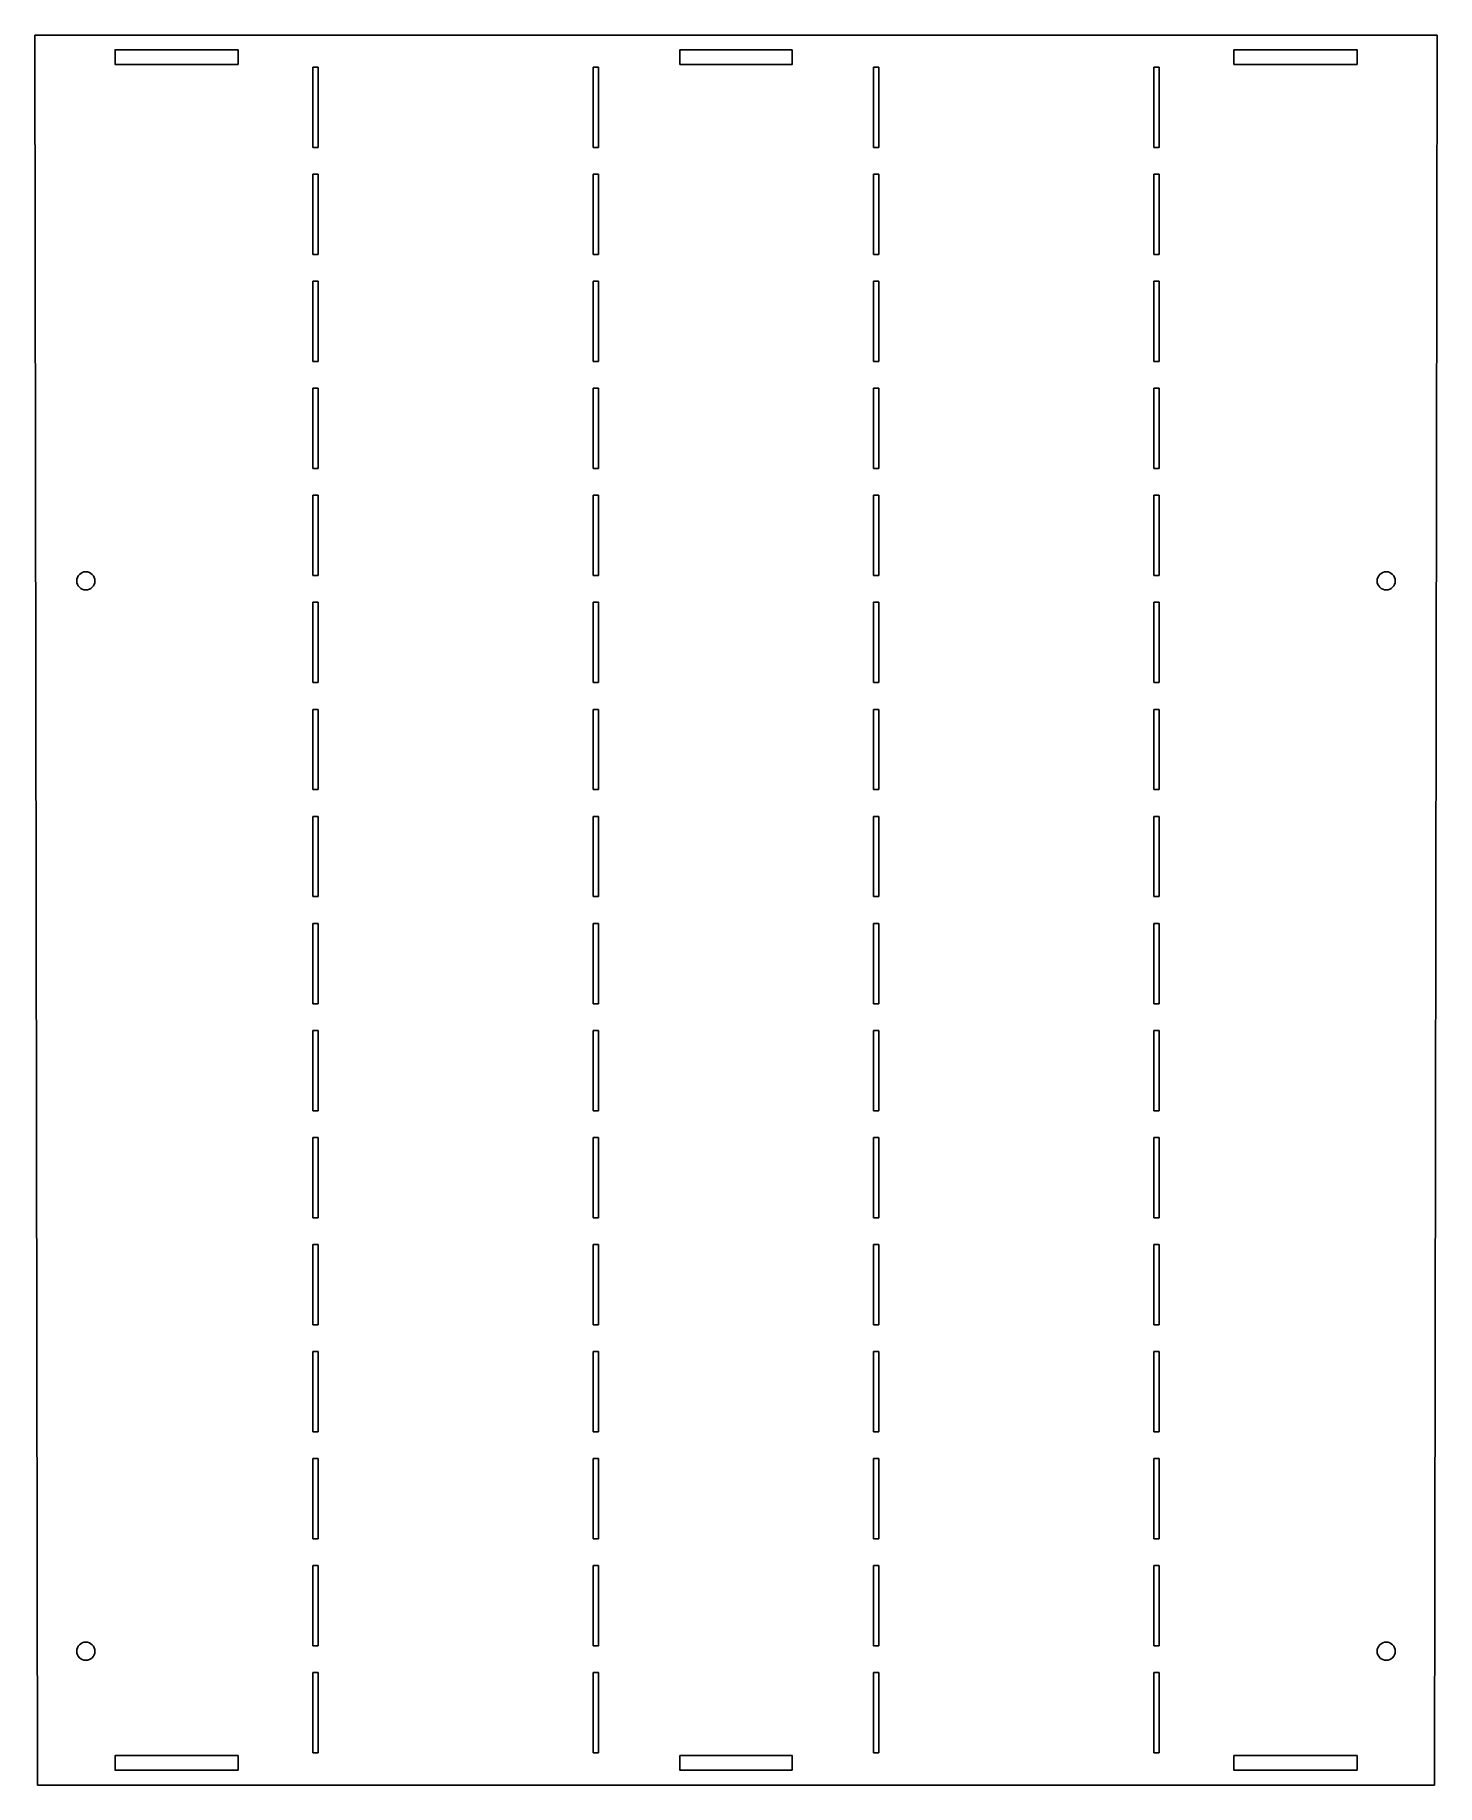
# Model space of a CAD drawing. Header units: millimetres. Extents: x -284 to -22, y 0 to 327.
import ezdxf

# ---------------------------------------------------------------- set-up
doc = ezdxf.new("R2010")
doc.units = ezdxf.units.MM

msp = doc.modelspace()

# ---------------------------------------------------------------- linework, layer by layer
for p, q in [((-231.54, 326.75), (-283.96, 326.75)), ((-283.96, 326.75), (-283.46, -0.25)), ((-179.13, 326.75), (-231.54, 326.75)), ((-126.71, 326.75), (-179.13, 326.75)), ((-74.3, 326.75), (-126.71, 326.75)), ((-21.88, 326.75), (-74.3, 326.75)), ((-21.88, 326.75), (-22.38, -0.25)), ((-232.04, 320.75), (-232.04, 305.75)), ((-231.04, 320.75), (-232.04, 320.75)), ((-231.04, 320.75), (-231.04, 305.75)), ((-179.63, 320.75), (-179.63, 305.75)), ((-178.63, 320.75), (-179.63, 320.75)), ((-178.63, 320.75), (-178.63, 305.75)), ((-127.21, 320.75), (-127.21, 305.75)), ((-126.21, 320.75), (-127.21, 320.75)), ((-126.21, 320.75), (-126.21, 305.75)), ((-74.8, 320.75), (-74.8, 305.75)), ((-73.8, 320.75), (-74.8, 320.75)), ((-73.8, 320.75), (-73.8, 305.75)), ((-231.04, 305.75), (-232.04, 305.75)), ((-178.63, 305.75), (-179.63, 305.75)), ((-126.21, 305.75), (-127.21, 305.75)), ((-73.8, 305.75), (-74.8, 305.75)), ((-232.04, 300.75), (-232.04, 285.75)), ((-231.04, 300.75), (-232.04, 300.75)), ((-231.04, 300.75), (-231.04, 285.75)), ((-179.63, 300.75), (-179.63, 285.75)), ((-178.63, 300.75), (-179.63, 300.75)), ((-178.63, 300.75), (-178.63, 285.75)), ((-127.21, 300.75), (-127.21, 285.75)), ((-126.21, 300.75), (-127.21, 300.75)), ((-126.21, 300.75), (-126.21, 285.75)), ((-74.8, 300.75), (-74.8, 285.75)), ((-73.8, 300.75), (-74.8, 300.75)), ((-73.8, 300.75), (-73.8, 285.75)), ((-231.04, 285.75), (-232.04, 285.75)), ((-178.63, 285.75), (-179.63, 285.75)), ((-126.21, 285.75), (-127.21, 285.75)), ((-73.8, 285.75), (-74.8, 285.75)), ((-232.04, 280.75), (-232.04, 265.75)), ((-231.04, 280.75), (-232.04, 280.75)), ((-231.04, 280.75), (-231.04, 265.75)), ((-179.63, 280.75), (-179.63, 265.75)), ((-178.63, 280.75), (-179.63, 280.75)), ((-178.63, 280.75), (-178.63, 265.75)), ((-127.21, 280.75), (-127.21, 265.75)), ((-126.21, 280.75), (-127.21, 280.75)), ((-126.21, 280.75), (-126.21, 265.75)), ((-74.8, 280.75), (-74.8, 265.75)), ((-73.8, 280.75), (-74.8, 280.75)), ((-73.8, 280.75), (-73.8, 265.75)), ((-232.04, 265.75), (-231.04, 265.75)), ((-179.63, 265.75), (-178.63, 265.75)), ((-127.21, 265.75), (-126.21, 265.75)), ((-74.8, 265.75), (-73.8, 265.75)), ((-232.04, 260.75), (-232.04, 245.75)), ((-231.04, 260.75), (-232.04, 260.75)), ((-231.04, 260.75), (-231.04, 245.75)), ((-179.63, 260.75), (-179.63, 245.75)), ((-178.63, 260.75), (-179.63, 260.75)), ((-178.63, 260.75), (-178.63, 245.75)), ((-127.21, 260.75), (-127.21, 245.75)), ((-126.21, 260.75), (-127.21, 260.75)), ((-126.21, 260.75), (-126.21, 245.75)), ((-74.8, 260.75), (-74.8, 245.75)), ((-73.8, 260.75), (-74.8, 260.75)), ((-73.8, 260.75), (-73.8, 245.75)), ((-231.04, 245.75), (-232.04, 245.75)), ((-178.63, 245.75), (-179.63, 245.75)), ((-126.21, 245.75), (-127.21, 245.75)), ((-73.8, 245.75), (-74.8, 245.75)), ((-232.04, 240.75), (-232.04, 225.75)), ((-231.04, 240.75), (-232.04, 240.75)), ((-231.04, 240.75), (-231.04, 225.75)), ((-179.63, 240.75), (-179.63, 225.75)), ((-178.63, 240.75), (-179.63, 240.75)), ((-178.63, 240.75), (-178.63, 225.75)), ((-127.21, 240.75), (-127.21, 225.75)), ((-126.21, 240.75), (-127.21, 240.75)), ((-126.21, 240.75), (-126.21, 225.75)), ((-74.8, 240.75), (-74.8, 225.75)), ((-73.8, 240.75), (-74.8, 240.75)), ((-73.8, 240.75), (-73.8, 225.75)), ((-231.04, 225.75), (-232.04, 225.75)), ((-178.63, 225.75), (-179.63, 225.75)), ((-126.21, 225.75), (-127.21, 225.75)), ((-73.8, 225.75), (-74.8, 225.75)), ((-232.04, 220.75), (-232.04, 205.75)), ((-231.04, 220.75), (-232.04, 220.75)), ((-231.04, 220.75), (-231.04, 205.75)), ((-179.63, 220.75), (-179.63, 205.75)), ((-178.63, 220.75), (-179.63, 220.75)), ((-178.63, 220.75), (-178.63, 205.75)), ((-127.21, 220.75), (-127.21, 205.75)), ((-126.21, 220.75), (-127.21, 220.75)), ((-126.21, 220.75), (-126.21, 205.75)), ((-74.8, 220.75), (-74.8, 205.75)), ((-73.8, 220.75), (-74.8, 220.75)), ((-73.8, 220.75), (-73.8, 205.75)), ((-232.04, 205.75), (-231.04, 205.75)), ((-179.63, 205.75), (-178.63, 205.75)), ((-127.21, 205.75), (-126.21, 205.75)), ((-74.8, 205.75), (-73.8, 205.75)), ((-232.04, 200.75), (-232.04, 185.75)), ((-231.04, 200.75), (-232.04, 200.75)), ((-231.04, 200.75), (-231.04, 185.75)), ((-179.63, 200.75), (-179.63, 185.75)), ((-178.63, 200.75), (-179.63, 200.75)), ((-178.63, 200.75), (-178.63, 185.75)), ((-127.21, 200.75), (-127.21, 185.75)), ((-126.21, 200.75), (-127.21, 200.75)), ((-126.21, 200.75), (-126.21, 185.75)), ((-74.8, 200.75), (-74.8, 185.75)), ((-73.8, 200.75), (-74.8, 200.75)), ((-73.8, 200.75), (-73.8, 185.75)), ((-231.04, 185.75), (-232.04, 185.75)), ((-178.63, 185.75), (-179.63, 185.75)), ((-126.21, 185.75), (-127.21, 185.75)), ((-73.8, 185.75), (-74.8, 185.75)), ((-232.04, 180.75), (-232.04, 165.75)), ((-231.04, 180.75), (-232.04, 180.75)), ((-231.04, 180.75), (-231.04, 165.75)), ((-179.63, 180.75), (-179.63, 165.75)), ((-178.63, 180.75), (-179.63, 180.75)), ((-178.63, 180.75), (-178.63, 165.75)), ((-127.21, 180.75), (-127.21, 165.75)), ((-126.21, 180.75), (-127.21, 180.75)), ((-126.21, 180.75), (-126.21, 165.75)), ((-74.8, 180.75), (-74.8, 165.75)), ((-73.8, 180.75), (-74.8, 180.75)), ((-73.8, 180.75), (-73.8, 165.75)), ((-231.04, 165.75), (-232.04, 165.75)), ((-178.63, 165.75), (-179.63, 165.75)), ((-126.21, 165.75), (-127.21, 165.75)), ((-73.8, 165.75), (-74.8, 165.75)), ((-232.04, 160.75), (-232.04, 145.75)), ((-231.04, 160.75), (-232.04, 160.75)), ((-231.04, 160.75), (-231.04, 145.75)), ((-179.63, 160.75), (-179.63, 145.75)), ((-178.63, 160.75), (-179.63, 160.75)), ((-178.63, 160.75), (-178.63, 145.75)), ((-127.21, 160.75), (-127.21, 145.75)), ((-126.21, 160.75), (-127.21, 160.75)), ((-126.21, 160.75), (-126.21, 145.75)), ((-74.8, 160.75), (-74.8, 145.75)), ((-73.8, 160.75), (-74.8, 160.75)), ((-73.8, 160.75), (-73.8, 145.75)), ((-232.04, 145.75), (-231.04, 145.75)), ((-179.63, 145.75), (-178.63, 145.75)), ((-127.21, 145.75), (-126.21, 145.75)), ((-74.8, 145.75), (-73.8, 145.75)), ((-232.04, 140.75), (-232.04, 125.75)), ((-231.04, 140.75), (-232.04, 140.75)), ((-231.04, 140.75), (-231.04, 125.75)), ((-179.63, 140.75), (-179.63, 125.75)), ((-178.63, 140.75), (-179.63, 140.75)), ((-178.63, 140.75), (-178.63, 125.75)), ((-127.21, 140.75), (-127.21, 125.75)), ((-126.21, 140.75), (-127.21, 140.75)), ((-126.21, 140.75), (-126.21, 125.75)), ((-74.8, 140.75), (-74.8, 125.75)), ((-73.8, 140.75), (-74.8, 140.75)), ((-73.8, 140.75), (-73.8, 125.75)), ((-231.04, 125.75), (-232.04, 125.75)), ((-178.63, 125.75), (-179.63, 125.75)), ((-126.21, 125.75), (-127.21, 125.75)), ((-73.8, 125.75), (-74.8, 125.75)), ((-232.04, 120.75), (-232.04, 105.75)), ((-231.04, 120.75), (-232.04, 120.75)), ((-231.04, 120.75), (-231.04, 105.75)), ((-179.63, 120.75), (-179.63, 105.75)), ((-178.63, 120.75), (-179.63, 120.75)), ((-178.63, 120.75), (-178.63, 105.75)), ((-127.21, 120.75), (-127.21, 105.75)), ((-126.21, 120.75), (-127.21, 120.75)), ((-126.21, 120.75), (-126.21, 105.75)), ((-74.8, 120.75), (-74.8, 105.75)), ((-73.8, 120.75), (-74.8, 120.75)), ((-73.8, 120.75), (-73.8, 105.75)), ((-231.04, 105.75), (-232.04, 105.75)), ((-178.63, 105.75), (-179.63, 105.75)), ((-126.21, 105.75), (-127.21, 105.75)), ((-73.8, 105.75), (-74.8, 105.75)), ((-232.04, 100.75), (-232.04, 85.75)), ((-231.04, 100.75), (-232.04, 100.75)), ((-231.04, 100.75), (-231.04, 85.75)), ((-179.63, 100.75), (-179.63, 85.75)), ((-178.63, 100.75), (-179.63, 100.75)), ((-178.63, 100.75), (-178.63, 85.75)), ((-127.21, 100.75), (-127.21, 85.75)), ((-126.21, 100.75), (-127.21, 100.75)), ((-126.21, 100.75), (-126.21, 85.75)), ((-74.8, 100.75), (-74.8, 85.75)), ((-73.8, 100.75), (-74.8, 100.75)), ((-73.8, 100.75), (-73.8, 85.75)), ((-232.04, 85.75), (-231.04, 85.75)), ((-179.63, 85.75), (-178.63, 85.75)), ((-127.21, 85.75), (-126.21, 85.75)), ((-74.8, 85.75), (-73.8, 85.75)), ((-232.04, 80.75), (-232.04, 65.75)), ((-231.04, 80.75), (-232.04, 80.75)), ((-231.04, 80.75), (-231.04, 65.75)), ((-179.63, 80.75), (-179.63, 65.75)), ((-178.63, 80.75), (-179.63, 80.75)), ((-178.63, 80.75), (-178.63, 65.75)), ((-127.21, 80.75), (-127.21, 65.75)), ((-126.21, 80.75), (-127.21, 80.75)), ((-126.21, 80.75), (-126.21, 65.75)), ((-74.8, 80.75), (-74.8, 65.75)), ((-73.8, 80.75), (-74.8, 80.75)), ((-73.8, 80.75), (-73.8, 65.75)), ((-231.04, 65.75), (-232.04, 65.75)), ((-178.63, 65.75), (-179.63, 65.75)), ((-126.21, 65.75), (-127.21, 65.75)), ((-73.8, 65.75), (-74.8, 65.75)), ((-232.04, 60.75), (-232.04, 45.75)), ((-231.04, 60.75), (-232.04, 60.75)), ((-231.04, 60.75), (-231.04, 45.75)), ((-179.63, 60.75), (-179.63, 45.75)), ((-178.63, 60.75), (-179.63, 60.75)), ((-178.63, 60.75), (-178.63, 45.75)), ((-127.21, 60.75), (-127.21, 45.75)), ((-126.21, 60.75), (-127.21, 60.75)), ((-126.21, 60.75), (-126.21, 45.75)), ((-74.8, 60.75), (-74.8, 45.75)), ((-73.8, 60.75), (-74.8, 60.75)), ((-73.8, 60.75), (-73.8, 45.75)), ((-231.04, 45.75), (-232.04, 45.75)), ((-178.63, 45.75), (-179.63, 45.75)), ((-126.21, 45.75), (-127.21, 45.75)), ((-73.8, 45.75), (-74.8, 45.75)), ((-232.04, 40.75), (-232.04, 25.75)), ((-231.04, 40.75), (-232.04, 40.75)), ((-231.04, 40.75), (-231.04, 25.75)), ((-179.63, 40.75), (-179.63, 25.75)), ((-178.63, 40.75), (-179.63, 40.75)), ((-178.63, 40.75), (-178.63, 25.75)), ((-127.21, 40.75), (-127.21, 25.75)), ((-126.21, 40.75), (-127.21, 40.75)), ((-126.21, 40.75), (-126.21, 25.75)), ((-74.8, 40.75), (-74.8, 25.75)), ((-73.8, 40.75), (-74.8, 40.75)), ((-73.8, 40.75), (-73.8, 25.75)), ((-232.04, 25.75), (-231.04, 25.75)), ((-179.63, 25.75), (-178.63, 25.75)), ((-127.21, 25.75), (-126.21, 25.75)), ((-74.8, 25.75), (-73.8, 25.75)), ((-232.04, 20.75), (-232.04, 5.75)), ((-231.04, 20.75), (-232.04, 20.75)), ((-231.04, 20.75), (-231.04, 5.75)), ((-179.63, 20.75), (-179.63, 5.75)), ((-178.63, 20.75), (-179.63, 20.75)), ((-178.63, 20.75), (-178.63, 5.75)), ((-127.21, 20.75), (-127.21, 5.75)), ((-126.21, 20.75), (-127.21, 20.75)), ((-126.21, 20.75), (-126.21, 5.75)), ((-74.8, 20.75), (-74.8, 5.75)), ((-73.8, 20.75), (-74.8, 20.75)), ((-73.8, 20.75), (-73.8, 5.75)), ((-231.04, 5.75), (-232.04, 5.75)), ((-178.63, 5.75), (-179.63, 5.75)), ((-126.21, 5.75), (-127.21, 5.75)), ((-73.8, 5.75), (-74.8, 5.75)), ((-231.54, -0.25), (-283.46, -0.25)), ((-179.13, -0.25), (-231.54, -0.25)), ((-126.71, -0.25), (-179.13, -0.25)), ((-74.3, -0.25), (-126.71, -0.25)), ((-22.38, -0.25), (-74.3, -0.25))]:
    msp.add_line(p, q)
for points in [[(-246, 324), (-269, 324), (-269, 321.25), (-246, 321.25)], [(-142.42, 324), (-163.42, 324), (-163.42, 321.25), (-142.42, 321.25)], [(-59.84, 324), (-36.84, 324), (-36.84, 321.25), (-59.84, 321.25)], [(-246, 2.5), (-269, 2.5), (-269, 5.25), (-246, 5.25)], [(-142.42, 2.5), (-163.42, 2.5), (-163.42, 5.25), (-142.42, 5.25)], [(-36.84, 2.5), (-59.84, 2.5), (-59.84, 5.25), (-36.84, 5.25)]]:
    msp.add_lwpolyline(points, close=True)
for centre in [(-274.46, 224.75), (-31.38, 224.75), (-274.46, 24.75), (-31.38, 24.75)]:
    msp.add_circle(centre, 1.7)

doc.saveas('drawing.dxf')
